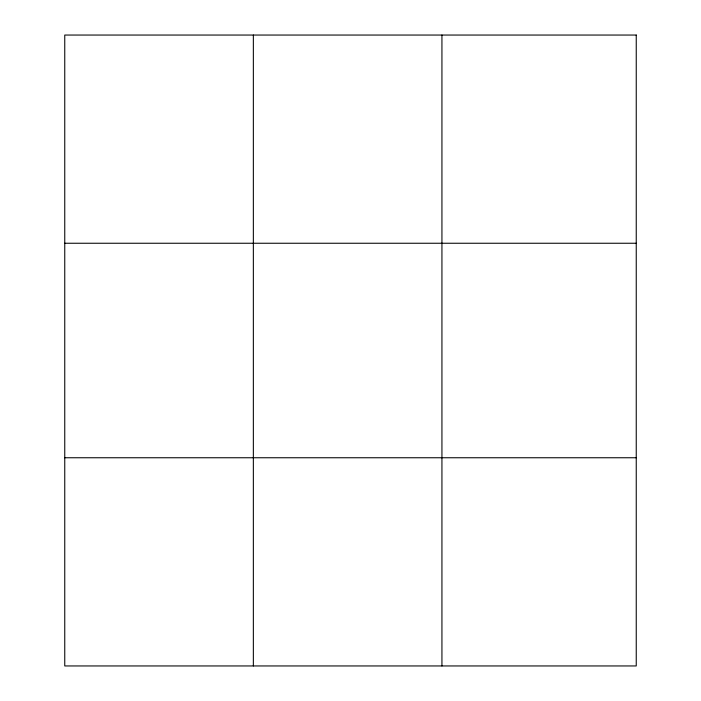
<?xml version="1.0" encoding="UTF-8"?>
<svg xmlns="http://www.w3.org/2000/svg" width="701" height="701" viewBox="0 0 701 701"><rect width="100%" height="100%" fill="white"/><g stroke="black" fill="none" stroke-linecap="round" stroke-linejoin="round"><path stroke-width="1.05" d="M253.35 665.95L253.35 35.05M441.937 665.95L441.937 35.05M64.755 243.247L636.245 243.247M64.755 457.753L636.245 457.753M636.245 35.05L64.755 35.05L64.755 665.95L636.245 665.95L636.245 35.05"/></g></svg>
